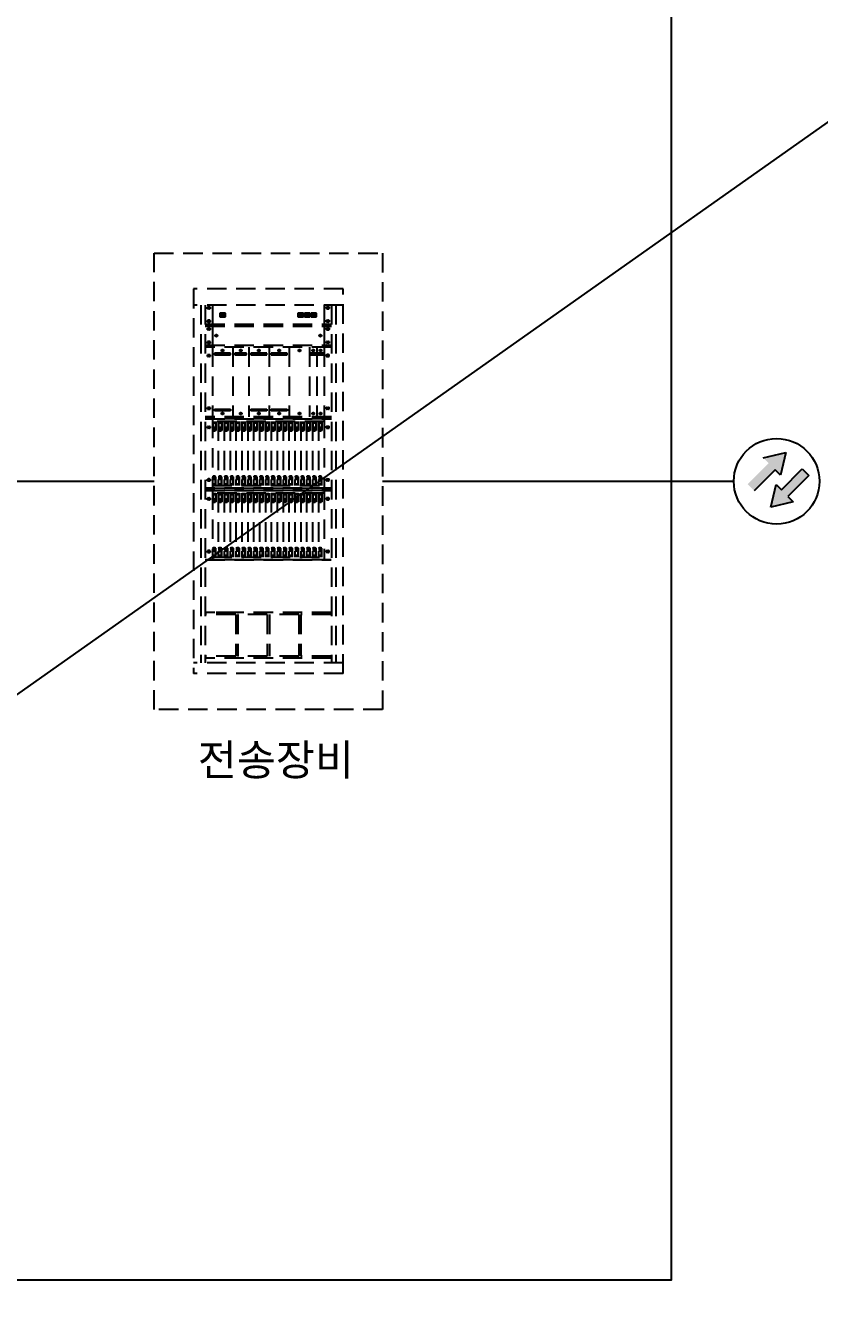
# Model space of a CAD drawing. Header units: millimetres. Extents: x 4 to 3929, y -454 to 587.
# Drawn here: x 333.7 to 435.8, y 205.8 to 370.3 of the extents above; entities that cross this region are included whole.
import ezdxf

# ---------------------------------------------------------------- set-up
doc = ezdxf.new("R2010")
doc.units = ezdxf.units.MM
doc.header["$LTSCALE"] = 10
doc.linetypes.add('HIDDEN', pattern=[0.375, 0.25, -0.125])
for name, color, linetype in [('TI-RAIL-GUID', 3, 'Continuous'), ('TN-CABL', 2, 'Continuous'), ('TT-LIN1', 6, 'Continuous'), ('TT-SYMB', 4, 'Continuous'), ('TT-TEXT', 3, 'Continuous')]:
    doc.layers.add(name, color=color, linetype=linetype)
doc.styles.get("Standard").update_dxf_attribs({"font": 'GulimChe.ttf'})

msp = doc.modelspace()

# ---------------------------------------------------------------- hatches: boundary and pattern name
at = {"layer": 'TN-CABL'}
h = msp.add_hatch(color=256, dxfattribs=at)
h.paths.add_polyline_path([(430.86, 310.63), (430.18, 311.31), (429.49, 308.4), (432.39, 309.09), (431.71, 309.77), (434.4, 312.46), (433.55, 313.31)])
h.paths.add_polyline_path([(431.43, 315.42), (428.53, 314.73), (429.21, 314.05), (426.52, 311.36), (427.37, 310.51), (430.06, 313.2), (430.74, 312.52)])

# ---------------------------------------------------------------- linework, layer by layer
at = {"layer": 'TI-RAIL-GUID'}
for points in [[(4.38, 52.5), (761.28, 587.1)], [(283.63, 311.72), (350.2, 311.72)], [(379.58, 311.72), (424.74, 311.72)]]:
    msp.add_lwpolyline(points, dxfattribs=at)
at = {"layer": 'TN-CABL'}
for p, q in [((428.53, 314.73), (431.43, 315.42)), ((431.43, 315.42), (430.74, 312.52)), ((430.06, 313.2), (427.37, 310.51)), ((430.74, 312.52), (430.06, 313.2)), ((430.86, 310.63), (433.55, 313.31)), ((433.55, 313.31), (434.4, 312.46)), ((429.49, 308.4), (430.18, 311.31)), ((430.18, 311.31), (430.86, 310.63)), ((434.4, 312.46), (431.71, 309.77)), ((431.71, 309.77), (432.39, 309.09)), ((432.39, 309.09), (429.49, 308.4))]:
    msp.add_line(p, q, dxfattribs=at)
msp.add_circle((430.25, 311.72), 5.51, dxfattribs=at)
at = {"layer": 'TT-LIN1'}
msp.add_lwpolyline([(216.35, 209.03), (416.74, 209.03), (416.74, 515.04), (216.35, 515.04)], close=True, dxfattribs=at)
at = {"layer": 'TT-SYMB', "linetype": 'HIDDEN'}
for p, q in [((355.27, 336.46), (355.27, 286.99)), ((355.27, 336.46), (355.27, 286.99)), ((374.51, 336.46), (355.27, 336.46)), ((374.51, 286.99), (374.51, 336.46)), ((374.51, 286.99), (374.51, 336.46)), ((374.51, 334.39), (355.27, 334.39)), ((356.23, 334.39), (356.23, 288.36)), ((356.23, 334.39), (356.23, 288.36)), ((356.78, 334.39), (356.78, 288.36)), ((356.78, 334.39), (356.78, 288.36)), ((356.95, 334.04), (357.53, 334.04)), ((357.24, 334.21), (357.24, 333.86)), ((357.7, 334.39), (357.7, 331.95)), ((372.08, 334.39), (372.08, 331.95)), ((372.83, 334.04), (372.25, 334.04)), ((372.54, 334.21), (372.54, 333.86)), ((373, 334.39), (373, 288.36)), ((373, 334.39), (373, 288.36)), ((373.55, 334.39), (373.55, 288.36)), ((373.55, 334.39), (373.55, 288.36)), ((356.95, 332.31), (357.53, 332.31)), ((357.24, 332.49), (357.24, 332.13)), ((372.83, 332.31), (372.25, 332.31)), ((372.54, 332.49), (372.54, 332.13)), ((356.78, 331.95), (373, 331.95)), ((356.78, 331.68), (373, 331.68)), ((356.95, 331.32), (357.53, 331.32)), ((357.24, 331.5), (357.24, 331.14)), ((357.7, 331.68), (357.7, 329.23)), ((372.08, 331.68), (372.08, 329.23)), ((372.83, 331.32), (372.25, 331.32)), ((372.54, 331.5), (372.54, 331.14)), ((356.78, 329.23), (373, 329.23)), ((356.95, 329.59), (357.53, 329.59)), ((357.24, 329.77), (357.24, 329.41)), ((358.28, 330.37), (358.12, 330.54)), ((371.66, 330.37), (371.49, 330.54)), ((372.83, 329.59), (372.25, 329.59)), ((372.54, 329.77), (372.54, 329.41)), ((373, 328.96), (356.78, 328.96)), ((373, 328.96), (356.78, 328.96)), ((373, 328.96), (356.78, 328.96)), ((356.95, 327.89), (357.53, 327.89)), ((357.24, 328.07), (357.24, 327.71)), ((357.7, 328.96), (357.7, 320.03)), ((359.08, 328.47), (358.92, 328.63)), ((360.31, 328.96), (360.31, 320.03)), ((361.42, 328.47), (361.26, 328.63)), ((362.37, 328.96), (362.37, 320.03)), ((363.76, 328.47), (363.59, 328.63)), ((364.98, 328.96), (364.98, 320.03)), ((366.37, 328.47), (366.2, 328.63)), ((367.59, 328.96), (367.59, 320.03)), ((368.98, 328.47), (368.81, 328.63)), ((370.2, 328.96), (370.2, 320.03)), ((370.75, 328.47), (370.59, 328.63)), ((371.14, 328.96), (371.14, 320.03)), ((371.69, 328.47), (371.53, 328.63)), ((372.08, 328.96), (372.08, 320.03)), ((372.82, 327.89), (372.25, 327.89)), ((372.54, 328.07), (372.54, 327.71)), ((356.95, 321.11), (357.53, 321.11)), ((357.24, 320.93), (357.24, 321.29)), ((372.82, 321.11), (372.25, 321.11)), ((372.54, 320.93), (372.54, 321.29)), ((373, 320.03), (356.78, 320.03)), ((356.78, 319.75), (373, 319.75)), ((373, 319.75), (356.78, 319.75)), ((357.7, 319.75), (357.7, 310.82)), ((372.08, 319.41), (357.7, 319.41)), ((358.15, 319.3), (357.7, 319.3)), ((357.74, 319.2), (357.74, 318.64)), ((358.11, 319.2), (357.74, 319.2)), ((358.11, 319.2), (358.11, 318.64)), ((358.15, 319.41), (358.15, 318.27)), ((358.45, 319.41), (358.45, 311.17)), ((358.91, 319.3), (358.45, 319.3)), ((358.5, 319.2), (358.5, 318.64)), ((358.87, 319.2), (358.5, 319.2)), ((358.87, 319.2), (358.87, 318.64)), ((358.91, 319.41), (358.91, 318.27)), ((359.08, 320.36), (358.92, 320.52)), ((359.21, 319.41), (359.21, 311.17)), ((359.67, 319.3), (359.21, 319.3)), ((359.26, 319.2), (359.26, 318.64)), ((359.62, 319.2), (359.26, 319.2)), ((359.62, 319.2), (359.62, 318.64)), ((359.67, 319.41), (359.67, 318.27)), ((359.97, 319.41), (359.97, 311.17)), ((360.43, 319.3), (359.97, 319.3)), ((360.01, 319.2), (360.01, 318.64)), ((360.38, 319.2), (360.01, 319.2)), ((360.38, 319.2), (360.38, 318.64)), ((360.43, 319.41), (360.43, 318.27)), ((360.72, 319.41), (360.72, 311.17)), ((361.18, 319.3), (360.72, 319.3)), ((360.77, 319.2), (360.77, 318.64)), ((361.14, 319.2), (360.77, 319.2)), ((361.14, 319.2), (361.14, 318.64)), ((361.18, 319.41), (361.18, 318.27)), ((361.42, 320.36), (361.26, 320.52)), ((361.48, 319.41), (361.48, 311.17)), ((361.94, 319.3), (361.48, 319.3)), ((361.53, 319.2), (361.53, 318.64)), ((361.89, 319.2), (361.53, 319.2)), ((361.89, 319.2), (361.89, 318.64)), ((361.94, 319.41), (361.94, 318.27)), ((362.24, 319.41), (362.24, 311.17)), ((362.7, 319.3), (362.24, 319.3)), ((362.28, 319.2), (362.28, 318.64)), ((362.65, 319.2), (362.28, 319.2)), ((362.65, 319.2), (362.65, 318.64)), ((362.7, 319.41), (362.7, 318.27)), ((363, 319.41), (363, 311.17)), ((363.45, 319.3), (363, 319.3)), ((363.04, 319.2), (363.04, 318.64)), ((363.41, 319.2), (363.04, 319.2)), ((363.41, 319.2), (363.41, 318.64)), ((363.45, 319.41), (363.45, 318.27)), ((363.76, 320.36), (363.59, 320.52)), ((363.75, 319.41), (363.75, 311.17)), ((364.21, 319.3), (363.75, 319.3)), ((363.8, 319.2), (363.8, 318.64)), ((364.16, 319.2), (363.8, 319.2)), ((364.16, 319.2), (364.16, 318.64)), ((364.21, 319.41), (364.21, 318.27)), ((364.51, 319.41), (364.51, 311.17)), ((364.97, 319.3), (364.51, 319.3)), ((364.56, 319.2), (364.56, 318.64)), ((364.92, 319.2), (364.56, 319.2)), ((364.92, 319.2), (364.92, 318.64)), ((364.97, 319.41), (364.97, 318.27)), ((365.27, 319.41), (365.27, 311.17)), ((365.72, 319.3), (365.27, 319.3)), ((365.31, 319.2), (365.31, 318.64)), ((365.68, 319.2), (365.31, 319.2)), ((365.68, 319.2), (365.68, 318.64)), ((365.72, 319.41), (365.72, 318.27)), ((366.02, 319.41), (366.02, 311.17)), ((366.48, 319.3), (366.02, 319.3)), ((366.07, 319.2), (366.07, 318.64)), ((366.44, 319.2), (366.07, 319.2)), ((366.37, 320.36), (366.2, 320.52)), ((366.44, 319.2), (366.44, 318.64)), ((366.48, 319.41), (366.48, 318.27)), ((366.78, 319.41), (366.78, 311.17)), ((367.24, 319.3), (366.78, 319.3)), ((367.19, 319.2), (366.83, 319.2)), ((366.83, 319.2), (366.83, 318.64)), ((367.19, 319.2), (367.19, 318.64)), ((367.24, 319.41), (367.24, 318.27)), ((367.54, 319.41), (367.54, 311.17)), ((368, 319.3), (367.54, 319.3)), ((367.58, 319.2), (367.58, 318.64)), ((367.95, 319.2), (367.58, 319.2)), ((367.95, 319.2), (367.95, 318.64)), ((368, 319.41), (368, 318.27)), ((368.29, 319.41), (368.29, 311.17)), ((368.75, 319.3), (368.29, 319.3)), ((368.34, 319.2), (368.34, 318.64)), ((368.71, 319.2), (368.34, 319.2)), ((368.71, 319.2), (368.71, 318.64)), ((368.75, 319.41), (368.75, 318.27)), ((368.98, 320.36), (368.81, 320.52)), ((369.05, 319.41), (369.05, 311.17)), ((369.51, 319.3), (369.05, 319.3)), ((369.1, 319.2), (369.1, 318.64)), ((369.46, 319.2), (369.1, 319.2)), ((369.46, 319.2), (369.46, 318.64)), ((369.51, 319.41), (369.51, 318.27)), ((369.81, 319.41), (369.81, 311.17)), ((370.27, 319.3), (369.81, 319.3)), ((369.85, 319.2), (369.85, 318.64)), ((370.22, 319.2), (369.85, 319.2)), ((370.22, 319.2), (370.22, 318.64)), ((370.27, 319.41), (370.27, 318.27)), ((370.57, 319.41), (370.57, 311.17)), ((371.02, 319.3), (370.57, 319.3)), ((370.75, 320.36), (370.59, 320.52)), ((370.61, 319.2), (370.61, 318.64)), ((370.98, 319.2), (370.61, 319.2)), ((370.98, 319.2), (370.98, 318.64)), ((371.02, 319.41), (371.02, 318.27)), ((371.32, 319.41), (371.32, 311.17)), ((371.78, 319.3), (371.32, 319.3)), ((371.37, 319.2), (371.37, 318.64)), ((371.73, 319.2), (371.37, 319.2)), ((371.69, 320.36), (371.53, 320.52)), ((371.73, 319.2), (371.73, 318.64)), ((371.78, 319.41), (371.78, 318.27)), ((372.08, 319.75), (372.08, 310.82)), ((356.95, 318.67), (357.53, 318.67)), ((357.24, 318.85), (357.24, 318.49)), ((358.15, 318.48), (357.7, 318.48)), ((358.15, 318.37), (357.7, 318.37)), ((358.15, 318.32), (357.7, 318.32)), ((358.15, 318.27), (357.7, 318.27)), ((358.11, 318.64), (357.74, 318.64)), ((357.79, 318.27), (357.79, 318.19)), ((358.06, 318.19), (357.79, 318.19)), ((358.06, 318.27), (358.06, 318.19)), ((358.91, 318.48), (358.45, 318.48)), ((358.91, 318.37), (358.45, 318.37)), ((358.91, 318.32), (358.45, 318.32)), ((358.91, 318.27), (358.45, 318.27)), ((358.87, 318.64), (358.5, 318.64)), ((358.55, 318.27), (358.55, 318.19)), ((358.82, 318.19), (358.55, 318.19)), ((358.82, 318.27), (358.82, 318.19)), ((359.67, 318.48), (359.21, 318.48)), ((359.67, 318.37), (359.21, 318.37)), ((359.67, 318.32), (359.21, 318.32)), ((359.67, 318.27), (359.21, 318.27)), ((359.62, 318.64), (359.26, 318.64)), ((359.3, 318.27), (359.3, 318.19)), ((359.58, 318.19), (359.3, 318.19)), ((359.58, 318.27), (359.58, 318.19)), ((360.43, 318.48), (359.97, 318.48)), ((360.43, 318.37), (359.97, 318.37)), ((360.43, 318.32), (359.97, 318.32)), ((360.43, 318.27), (359.97, 318.27)), ((360.38, 318.64), (360.01, 318.64)), ((360.06, 318.27), (360.06, 318.19)), ((360.33, 318.19), (360.06, 318.19)), ((360.33, 318.27), (360.33, 318.19)), ((361.18, 318.48), (360.72, 318.48)), ((361.18, 318.37), (360.72, 318.37)), ((361.18, 318.32), (360.72, 318.32)), ((361.18, 318.27), (360.72, 318.27)), ((361.14, 318.64), (360.77, 318.64)), ((360.82, 318.27), (360.82, 318.19)), ((361.09, 318.19), (360.82, 318.19)), ((361.09, 318.27), (361.09, 318.19)), ((361.94, 318.48), (361.48, 318.48)), ((361.94, 318.37), (361.48, 318.37)), ((361.94, 318.32), (361.48, 318.32)), ((361.94, 318.27), (361.48, 318.27)), ((361.89, 318.64), (361.53, 318.64)), ((361.57, 318.27), (361.57, 318.19)), ((361.85, 318.19), (361.57, 318.19)), ((361.85, 318.27), (361.85, 318.19)), ((362.7, 318.48), (362.24, 318.48)), ((362.7, 318.37), (362.24, 318.37)), ((362.7, 318.32), (362.24, 318.32)), ((362.7, 318.27), (362.24, 318.27)), ((362.65, 318.64), (362.28, 318.64)), ((362.33, 318.27), (362.33, 318.19)), ((362.6, 318.19), (362.33, 318.19)), ((362.6, 318.27), (362.6, 318.19)), ((363.45, 318.48), (363, 318.48)), ((363.45, 318.37), (363, 318.37)), ((363.45, 318.32), (363, 318.32)), ((363.45, 318.27), (363, 318.27)), ((363.41, 318.64), (363.04, 318.64)), ((363.09, 318.27), (363.09, 318.19)), ((363.36, 318.19), (363.09, 318.19)), ((363.36, 318.27), (363.36, 318.19)), ((364.21, 318.48), (363.75, 318.48)), ((364.21, 318.37), (363.75, 318.37)), ((364.21, 318.32), (363.75, 318.32)), ((364.21, 318.27), (363.75, 318.27)), ((364.16, 318.64), (363.8, 318.64)), ((363.84, 318.27), (363.84, 318.19)), ((364.12, 318.19), (363.84, 318.19)), ((364.12, 318.27), (364.12, 318.19)), ((364.97, 318.48), (364.51, 318.48)), ((364.97, 318.37), (364.51, 318.37)), ((364.97, 318.32), (364.51, 318.32)), ((364.97, 318.27), (364.51, 318.27)), ((364.92, 318.64), (364.56, 318.64)), ((364.6, 318.27), (364.6, 318.19)), ((364.88, 318.19), (364.6, 318.19)), ((364.88, 318.27), (364.88, 318.19)), ((365.72, 318.48), (365.27, 318.48)), ((365.72, 318.37), (365.27, 318.37)), ((365.72, 318.32), (365.27, 318.32)), ((365.72, 318.27), (365.27, 318.27)), ((365.68, 318.64), (365.31, 318.64)), ((365.36, 318.27), (365.36, 318.19)), ((365.63, 318.19), (365.36, 318.19)), ((365.63, 318.27), (365.63, 318.19)), ((366.48, 318.48), (366.02, 318.48)), ((366.48, 318.37), (366.02, 318.37)), ((366.48, 318.32), (366.02, 318.32)), ((366.48, 318.27), (366.02, 318.27)), ((366.44, 318.64), (366.07, 318.64)), ((366.12, 318.27), (366.12, 318.19)), ((366.39, 318.19), (366.12, 318.19)), ((366.39, 318.27), (366.39, 318.19)), ((367.24, 318.48), (366.78, 318.48)), ((367.24, 318.37), (366.78, 318.37)), ((367.24, 318.32), (366.78, 318.32)), ((367.24, 318.27), (366.78, 318.27)), ((367.19, 318.64), (366.83, 318.64)), ((366.87, 318.27), (366.87, 318.19)), ((367.15, 318.19), (366.87, 318.19)), ((367.15, 318.27), (367.15, 318.19)), ((368, 318.48), (367.54, 318.48)), ((368, 318.37), (367.54, 318.37)), ((368, 318.32), (367.54, 318.32)), ((368, 318.27), (367.54, 318.27)), ((367.95, 318.64), (367.58, 318.64)), ((367.63, 318.27), (367.63, 318.19)), ((367.9, 318.19), (367.63, 318.19)), ((367.9, 318.27), (367.9, 318.19)), ((368.75, 318.48), (368.29, 318.48)), ((368.75, 318.37), (368.29, 318.37)), ((368.75, 318.32), (368.29, 318.32)), ((368.75, 318.27), (368.29, 318.27)), ((368.71, 318.64), (368.34, 318.64)), ((368.39, 318.27), (368.39, 318.19)), ((368.66, 318.19), (368.39, 318.19)), ((368.66, 318.27), (368.66, 318.19)), ((369.51, 318.48), (369.05, 318.48)), ((369.51, 318.37), (369.05, 318.37)), ((369.51, 318.32), (369.05, 318.32)), ((369.51, 318.27), (369.05, 318.27)), ((369.46, 318.64), (369.1, 318.64)), ((369.14, 318.27), (369.14, 318.19)), ((369.42, 318.19), (369.14, 318.19)), ((369.42, 318.27), (369.42, 318.19)), ((370.27, 318.48), (369.81, 318.48)), ((370.27, 318.37), (369.81, 318.37)), ((370.27, 318.32), (369.81, 318.32)), ((370.27, 318.27), (369.81, 318.27)), ((370.22, 318.64), (369.85, 318.64)), ((369.9, 318.27), (369.9, 318.19)), ((370.17, 318.19), (369.9, 318.19)), ((370.17, 318.27), (370.17, 318.19)), ((371.02, 318.48), (370.57, 318.48)), ((371.02, 318.37), (370.57, 318.37)), ((371.02, 318.32), (370.57, 318.32)), ((371.02, 318.27), (370.57, 318.27)), ((370.98, 318.64), (370.61, 318.64)), ((370.66, 318.27), (370.66, 318.19)), ((370.93, 318.19), (370.66, 318.19)), ((370.93, 318.27), (370.93, 318.19)), ((371.78, 318.48), (371.32, 318.48)), ((371.78, 318.37), (371.32, 318.37)), ((371.78, 318.32), (371.32, 318.32)), ((371.78, 318.27), (371.32, 318.27)), ((371.73, 318.64), (371.37, 318.64)), ((371.41, 318.27), (371.41, 318.19)), ((371.69, 318.19), (371.41, 318.19)), ((371.69, 318.27), (371.69, 318.19)), ((372.82, 318.67), (372.25, 318.67)), ((372.54, 318.85), (372.54, 318.49)), ((356.95, 311.9), (357.53, 311.9)), ((357.24, 311.72), (357.24, 312.08)), ((358.15, 312.31), (357.7, 312.31)), ((358.15, 312.25), (357.7, 312.25)), ((358.15, 312.2), (357.7, 312.2)), ((358.15, 312.1), (357.7, 312.1)), ((358.15, 311.27), (357.7, 311.27)), ((357.7, 311.17), (372.08, 311.17)), ((357.74, 311.37), (357.74, 311.94)), ((358.11, 311.94), (357.74, 311.94)), ((358.11, 311.37), (357.74, 311.37)), ((358.06, 312.38), (357.79, 312.38)), ((357.79, 312.31), (357.79, 312.38)), ((358.06, 312.31), (358.06, 312.38)), ((358.11, 311.37), (358.11, 311.94)), ((358.15, 311.17), (358.15, 312.31)), ((358.91, 312.31), (358.45, 312.31)), ((358.91, 312.25), (358.45, 312.25)), ((358.91, 312.2), (358.45, 312.2)), ((358.91, 312.1), (358.45, 312.1)), ((358.91, 311.27), (358.45, 311.27)), ((358.5, 311.37), (358.5, 311.94)), ((358.87, 311.94), (358.5, 311.94)), ((358.87, 311.37), (358.5, 311.37)), ((358.82, 312.38), (358.55, 312.38)), ((358.55, 312.31), (358.55, 312.38)), ((358.82, 312.31), (358.82, 312.38)), ((358.87, 311.37), (358.87, 311.94)), ((358.91, 311.17), (358.91, 312.31)), ((359.67, 312.31), (359.21, 312.31)), ((359.67, 312.25), (359.21, 312.25)), ((359.67, 312.2), (359.21, 312.2)), ((359.67, 312.1), (359.21, 312.1)), ((359.67, 311.27), (359.21, 311.27)), ((359.26, 311.37), (359.26, 311.94)), ((359.62, 311.94), (359.26, 311.94)), ((359.62, 311.37), (359.26, 311.37)), ((359.58, 312.38), (359.3, 312.38)), ((359.3, 312.31), (359.3, 312.38)), ((359.58, 312.31), (359.58, 312.38)), ((359.62, 311.37), (359.62, 311.94)), ((359.67, 311.17), (359.67, 312.31)), ((360.43, 312.31), (359.97, 312.31)), ((360.43, 312.25), (359.97, 312.25)), ((360.43, 312.2), (359.97, 312.2)), ((360.43, 312.1), (359.97, 312.1)), ((360.43, 311.27), (359.97, 311.27)), ((360.01, 311.37), (360.01, 311.94)), ((360.38, 311.94), (360.01, 311.94)), ((360.38, 311.37), (360.01, 311.37)), ((360.33, 312.38), (360.06, 312.38)), ((360.06, 312.31), (360.06, 312.38)), ((360.33, 312.31), (360.33, 312.38)), ((360.38, 311.37), (360.38, 311.94)), ((360.43, 311.17), (360.43, 312.31)), ((361.18, 312.31), (360.72, 312.31)), ((361.18, 312.25), (360.72, 312.25)), ((361.18, 312.2), (360.72, 312.2)), ((361.18, 312.1), (360.72, 312.1)), ((361.18, 311.27), (360.72, 311.27)), ((360.77, 311.37), (360.77, 311.94)), ((361.14, 311.94), (360.77, 311.94)), ((361.14, 311.37), (360.77, 311.37)), ((361.09, 312.38), (360.82, 312.38)), ((360.82, 312.31), (360.82, 312.38)), ((361.09, 312.31), (361.09, 312.38)), ((361.14, 311.37), (361.14, 311.94)), ((361.18, 311.17), (361.18, 312.31)), ((361.94, 312.31), (361.48, 312.31)), ((361.94, 312.25), (361.48, 312.25)), ((361.94, 312.2), (361.48, 312.2)), ((361.94, 312.1), (361.48, 312.1)), ((361.94, 311.27), (361.48, 311.27)), ((361.53, 311.37), (361.53, 311.94)), ((361.89, 311.94), (361.53, 311.94)), ((361.89, 311.37), (361.53, 311.37)), ((361.85, 312.38), (361.57, 312.38)), ((361.57, 312.31), (361.57, 312.38)), ((361.85, 312.31), (361.85, 312.38)), ((361.89, 311.37), (361.89, 311.94)), ((361.94, 311.17), (361.94, 312.31)), ((362.7, 312.31), (362.24, 312.31)), ((362.7, 312.25), (362.24, 312.25)), ((362.7, 312.2), (362.24, 312.2)), ((362.7, 312.1), (362.24, 312.1)), ((362.7, 311.27), (362.24, 311.27)), ((362.28, 311.37), (362.28, 311.94)), ((362.65, 311.94), (362.28, 311.94)), ((362.65, 311.37), (362.28, 311.37)), ((362.6, 312.38), (362.33, 312.38)), ((362.33, 312.31), (362.33, 312.38)), ((362.6, 312.31), (362.6, 312.38)), ((362.65, 311.37), (362.65, 311.94)), ((362.7, 311.17), (362.7, 312.31)), ((363.45, 312.31), (363, 312.31)), ((363.45, 312.25), (363, 312.25)), ((363.45, 312.2), (363, 312.2)), ((363.45, 312.1), (363, 312.1)), ((363.45, 311.27), (363, 311.27)), ((363.04, 311.37), (363.04, 311.94)), ((363.41, 311.94), (363.04, 311.94)), ((363.41, 311.37), (363.04, 311.37)), ((363.36, 312.38), (363.09, 312.38)), ((363.09, 312.31), (363.09, 312.38)), ((363.36, 312.31), (363.36, 312.38)), ((363.41, 311.37), (363.41, 311.94)), ((363.45, 311.17), (363.45, 312.31)), ((364.21, 312.31), (363.75, 312.31)), ((364.21, 312.25), (363.75, 312.25)), ((364.21, 312.2), (363.75, 312.2)), ((364.21, 312.1), (363.75, 312.1)), ((364.21, 311.27), (363.75, 311.27)), ((363.8, 311.37), (363.8, 311.94)), ((364.16, 311.94), (363.8, 311.94)), ((364.16, 311.37), (363.8, 311.37)), ((364.12, 312.38), (363.84, 312.38)), ((363.84, 312.31), (363.84, 312.38)), ((364.12, 312.31), (364.12, 312.38)), ((364.16, 311.37), (364.16, 311.94)), ((364.21, 311.17), (364.21, 312.31)), ((364.97, 312.31), (364.51, 312.31)), ((364.97, 312.25), (364.51, 312.25)), ((364.97, 312.2), (364.51, 312.2)), ((364.97, 312.1), (364.51, 312.1)), ((364.97, 311.27), (364.51, 311.27)), ((364.56, 311.37), (364.56, 311.94)), ((364.92, 311.94), (364.56, 311.94)), ((364.92, 311.37), (364.56, 311.37)), ((364.88, 312.38), (364.6, 312.38)), ((364.6, 312.31), (364.6, 312.38)), ((364.88, 312.31), (364.88, 312.38)), ((364.92, 311.37), (364.92, 311.94)), ((364.97, 311.17), (364.97, 312.31)), ((365.72, 312.31), (365.27, 312.31)), ((365.72, 312.25), (365.27, 312.25)), ((365.72, 312.2), (365.27, 312.2)), ((365.72, 312.1), (365.27, 312.1)), ((365.72, 311.27), (365.27, 311.27)), ((365.31, 311.37), (365.31, 311.94)), ((365.68, 311.94), (365.31, 311.94)), ((365.68, 311.37), (365.31, 311.37)), ((365.63, 312.38), (365.36, 312.38)), ((365.36, 312.31), (365.36, 312.38)), ((365.63, 312.31), (365.63, 312.38)), ((365.68, 311.37), (365.68, 311.94)), ((365.72, 311.17), (365.72, 312.31)), ((366.48, 312.31), (366.02, 312.31)), ((366.48, 312.25), (366.02, 312.25)), ((366.48, 312.2), (366.02, 312.2)), ((366.48, 312.1), (366.02, 312.1)), ((366.48, 311.27), (366.02, 311.27)), ((366.07, 311.37), (366.07, 311.94)), ((366.44, 311.94), (366.07, 311.94)), ((366.44, 311.37), (366.07, 311.37)), ((366.39, 312.38), (366.12, 312.38)), ((366.12, 312.31), (366.12, 312.38)), ((366.39, 312.31), (366.39, 312.38)), ((366.44, 311.37), (366.44, 311.94)), ((366.48, 311.17), (366.48, 312.31)), ((367.24, 312.31), (366.78, 312.31)), ((367.24, 312.25), (366.78, 312.25)), ((367.24, 312.2), (366.78, 312.2)), ((367.24, 312.1), (366.78, 312.1)), ((367.24, 311.27), (366.78, 311.27)), ((367.19, 311.94), (366.83, 311.94)), ((366.83, 311.37), (366.83, 311.94)), ((367.19, 311.37), (366.83, 311.37)), ((367.15, 312.38), (366.87, 312.38)), ((366.87, 312.31), (366.87, 312.38)), ((367.15, 312.31), (367.15, 312.38)), ((367.19, 311.37), (367.19, 311.94)), ((367.24, 311.17), (367.24, 312.31)), ((368, 312.31), (367.54, 312.31)), ((368, 312.25), (367.54, 312.25)), ((368, 312.2), (367.54, 312.2)), ((368, 312.1), (367.54, 312.1)), ((368, 311.27), (367.54, 311.27)), ((367.58, 311.37), (367.58, 311.94)), ((367.95, 311.94), (367.58, 311.94)), ((367.95, 311.37), (367.58, 311.37)), ((367.9, 312.38), (367.63, 312.38)), ((367.63, 312.31), (367.63, 312.38)), ((367.9, 312.31), (367.9, 312.38)), ((367.95, 311.37), (367.95, 311.94)), ((368, 311.17), (368, 312.31)), ((368.75, 312.31), (368.29, 312.31)), ((368.75, 312.25), (368.29, 312.25)), ((368.75, 312.2), (368.29, 312.2)), ((368.75, 312.1), (368.29, 312.1)), ((368.75, 311.27), (368.29, 311.27)), ((368.34, 311.37), (368.34, 311.94)), ((368.71, 311.94), (368.34, 311.94)), ((368.71, 311.37), (368.34, 311.37)), ((368.66, 312.38), (368.39, 312.38)), ((368.39, 312.31), (368.39, 312.38)), ((368.66, 312.31), (368.66, 312.38)), ((368.71, 311.37), (368.71, 311.94)), ((368.75, 311.17), (368.75, 312.31)), ((369.51, 312.31), (369.05, 312.31)), ((369.51, 312.25), (369.05, 312.25)), ((369.51, 312.2), (369.05, 312.2)), ((369.51, 312.1), (369.05, 312.1)), ((369.51, 311.27), (369.05, 311.27)), ((369.1, 311.37), (369.1, 311.94)), ((369.46, 311.94), (369.1, 311.94)), ((369.46, 311.37), (369.1, 311.37)), ((369.42, 312.38), (369.14, 312.38)), ((369.14, 312.31), (369.14, 312.38)), ((369.42, 312.31), (369.42, 312.38)), ((369.46, 311.37), (369.46, 311.94)), ((369.51, 311.17), (369.51, 312.31)), ((370.27, 312.31), (369.81, 312.31)), ((370.27, 312.25), (369.81, 312.25)), ((370.27, 312.2), (369.81, 312.2)), ((370.27, 312.1), (369.81, 312.1)), ((370.27, 311.27), (369.81, 311.27)), ((369.85, 311.37), (369.85, 311.94)), ((370.22, 311.94), (369.85, 311.94)), ((370.22, 311.37), (369.85, 311.37)), ((370.17, 312.38), (369.9, 312.38)), ((369.9, 312.31), (369.9, 312.38)), ((370.17, 312.31), (370.17, 312.38)), ((370.22, 311.37), (370.22, 311.94)), ((370.27, 311.17), (370.27, 312.31)), ((371.02, 312.31), (370.57, 312.31)), ((371.02, 312.25), (370.57, 312.25)), ((371.02, 312.2), (370.57, 312.2)), ((371.02, 312.1), (370.57, 312.1)), ((371.02, 311.27), (370.57, 311.27)), ((370.61, 311.37), (370.61, 311.94)), ((370.98, 311.94), (370.61, 311.94)), ((370.98, 311.37), (370.61, 311.37)), ((370.93, 312.38), (370.66, 312.38)), ((370.66, 312.31), (370.66, 312.38)), ((370.93, 312.31), (370.93, 312.38)), ((370.98, 311.37), (370.98, 311.94)), ((371.02, 311.17), (371.02, 312.31)), ((371.78, 312.31), (371.32, 312.31)), ((371.78, 312.25), (371.32, 312.25)), ((371.78, 312.2), (371.32, 312.2)), ((371.78, 312.1), (371.32, 312.1)), ((371.78, 311.27), (371.32, 311.27)), ((371.37, 311.37), (371.37, 311.94)), ((371.73, 311.94), (371.37, 311.94)), ((371.73, 311.37), (371.37, 311.37)), ((371.69, 312.38), (371.41, 312.38)), ((371.41, 312.31), (371.41, 312.38)), ((371.69, 312.31), (371.69, 312.38)), ((371.73, 311.37), (371.73, 311.94)), ((371.78, 311.17), (371.78, 312.31)), ((372.82, 311.9), (372.25, 311.9)), ((372.54, 311.72), (372.54, 312.08)), ((373, 310.82), (356.78, 310.82)), ((356.78, 310.82), (373, 310.82)), ((356.78, 310.82), (373, 310.82)), ((373, 310.82), (356.78, 310.82)), ((356.78, 310.82), (373, 310.82)), ((373, 310.55), (356.78, 310.55)), ((356.78, 310.55), (373, 310.55)), ((356.95, 309.47), (357.53, 309.47)), ((357.24, 309.65), (357.24, 309.29)), ((357.7, 310.55), (357.7, 301.62)), ((372.08, 310.2), (357.7, 310.2)), ((358.15, 310.1), (357.7, 310.1)), ((358.15, 309.27), (357.7, 309.27)), ((358.11, 309.99), (357.74, 309.99)), ((357.74, 309.99), (357.74, 309.43)), ((358.11, 309.43), (357.74, 309.43)), ((358.11, 309.99), (358.11, 309.43)), ((358.15, 310.2), (358.15, 309.06)), ((358.45, 310.2), (358.45, 301.96)), ((358.91, 310.1), (358.45, 310.1)), ((358.91, 309.27), (358.45, 309.27)), ((358.86, 309.99), (358.5, 309.99)), ((358.5, 309.99), (358.5, 309.43)), ((358.86, 309.43), (358.5, 309.43)), ((358.86, 309.99), (358.86, 309.43)), ((358.91, 310.2), (358.91, 309.06)), ((359.21, 310.2), (359.21, 301.96)), ((359.67, 310.1), (359.21, 310.1)), ((359.67, 309.27), (359.21, 309.27)), ((359.62, 309.99), (359.26, 309.99)), ((359.26, 309.99), (359.26, 309.43)), ((359.62, 309.43), (359.26, 309.43)), ((359.62, 309.99), (359.62, 309.43)), ((359.67, 310.2), (359.67, 309.06)), ((359.97, 310.2), (359.97, 301.96)), ((360.42, 310.1), (359.97, 310.1)), ((360.42, 309.27), (359.97, 309.27)), ((360.38, 309.99), (360.01, 309.99)), ((360.01, 309.99), (360.01, 309.43)), ((360.38, 309.43), (360.01, 309.43)), ((360.38, 309.99), (360.38, 309.43)), ((360.42, 310.2), (360.42, 309.06)), ((360.72, 310.2), (360.72, 301.96)), ((361.18, 310.1), (360.72, 310.1)), ((361.18, 309.27), (360.72, 309.27)), ((361.14, 309.99), (360.77, 309.99)), ((360.77, 309.99), (360.77, 309.43)), ((361.14, 309.43), (360.77, 309.43)), ((361.14, 309.99), (361.14, 309.43)), ((361.18, 310.2), (361.18, 309.06)), ((361.48, 310.2), (361.48, 301.96)), ((361.94, 310.1), (361.48, 310.1)), ((361.94, 309.27), (361.48, 309.27)), ((361.89, 309.99), (361.53, 309.99)), ((361.53, 309.99), (361.53, 309.43)), ((361.89, 309.43), (361.53, 309.43)), ((361.89, 309.99), (361.89, 309.43)), ((361.94, 310.2), (361.94, 309.06)), ((362.24, 310.2), (362.24, 301.96)), ((362.7, 310.1), (362.24, 310.1)), ((362.7, 309.27), (362.24, 309.27)), ((362.65, 309.99), (362.28, 309.99)), ((362.28, 309.99), (362.28, 309.43)), ((362.65, 309.43), (362.28, 309.43)), ((362.65, 309.99), (362.65, 309.43)), ((362.7, 310.2), (362.7, 309.06)), ((362.99, 310.2), (362.99, 301.96)), ((363.45, 310.1), (362.99, 310.1)), ((363.45, 309.27), (362.99, 309.27)), ((363.41, 309.99), (363.04, 309.99)), ((363.04, 309.99), (363.04, 309.43)), ((363.41, 309.43), (363.04, 309.43)), ((363.41, 309.99), (363.41, 309.43)), ((363.45, 310.2), (363.45, 309.06)), ((363.75, 310.2), (363.75, 301.96)), ((364.21, 310.1), (363.75, 310.1)), ((364.21, 309.27), (363.75, 309.27)), ((364.16, 309.99), (363.8, 309.99)), ((363.8, 309.99), (363.8, 309.43)), ((364.16, 309.43), (363.8, 309.43)), ((364.16, 309.99), (364.16, 309.43)), ((364.21, 310.2), (364.21, 309.06)), ((364.51, 310.2), (364.51, 301.96)), ((364.97, 310.1), (364.51, 310.1)), ((364.97, 309.27), (364.51, 309.27)), ((364.92, 309.99), (364.55, 309.99)), ((364.55, 309.99), (364.55, 309.43)), ((364.92, 309.43), (364.55, 309.43)), ((364.92, 309.99), (364.92, 309.43)), ((364.97, 310.2), (364.97, 309.06)), ((365.27, 310.2), (365.27, 301.96)), ((365.72, 310.1), (365.27, 310.1)), ((365.72, 309.27), (365.27, 309.27)), ((365.68, 309.99), (365.31, 309.99)), ((365.31, 309.99), (365.31, 309.43)), ((365.68, 309.43), (365.31, 309.43)), ((365.68, 309.99), (365.68, 309.43)), ((365.72, 310.2), (365.72, 309.06)), ((366.02, 310.2), (366.02, 301.96)), ((366.48, 310.1), (366.02, 310.1)), ((366.48, 309.27), (366.02, 309.27)), ((366.43, 309.99), (366.07, 309.99)), ((366.07, 309.99), (366.07, 309.43)), ((366.43, 309.43), (366.07, 309.43)), ((366.43, 309.99), (366.43, 309.43)), ((366.48, 310.2), (366.48, 309.06)), ((366.78, 310.2), (366.78, 301.96)), ((367.24, 310.1), (366.78, 310.1)), ((367.24, 309.27), (366.78, 309.27)), ((367.19, 309.99), (366.83, 309.99)), ((366.83, 309.99), (366.83, 309.43)), ((367.19, 309.43), (366.83, 309.43)), ((367.19, 309.99), (367.19, 309.43)), ((367.24, 310.2), (367.24, 309.06)), ((367.54, 310.2), (367.54, 301.96)), ((367.99, 310.1), (367.54, 310.1)), ((367.99, 309.27), (367.54, 309.27)), ((367.95, 309.99), (367.58, 309.99)), ((367.58, 309.99), (367.58, 309.43)), ((367.95, 309.43), (367.58, 309.43)), ((367.95, 309.99), (367.95, 309.43)), ((367.99, 310.2), (367.99, 309.06)), ((368.29, 310.2), (368.29, 301.96)), ((368.75, 310.1), (368.29, 310.1)), ((368.75, 309.27), (368.29, 309.27)), ((368.71, 309.99), (368.34, 309.99)), ((368.34, 309.99), (368.34, 309.43)), ((368.71, 309.43), (368.34, 309.43)), ((368.71, 309.99), (368.71, 309.43)), ((368.75, 310.2), (368.75, 309.06)), ((369.05, 310.2), (369.05, 301.96)), ((369.51, 310.1), (369.05, 310.1)), ((369.51, 309.27), (369.05, 309.27)), ((369.46, 309.99), (369.1, 309.99)), ((369.1, 309.99), (369.1, 309.43)), ((369.46, 309.43), (369.1, 309.43)), ((369.46, 309.99), (369.46, 309.43)), ((369.51, 310.2), (369.51, 309.06)), ((369.81, 310.2), (369.81, 301.96)), ((370.27, 310.1), (369.81, 310.1)), ((370.27, 309.27), (369.81, 309.27)), ((370.22, 309.99), (369.85, 309.99)), ((369.85, 309.99), (369.85, 309.43)), ((370.22, 309.43), (369.85, 309.43)), ((370.22, 309.99), (370.22, 309.43)), ((370.27, 310.2), (370.27, 309.06)), ((370.56, 310.2), (370.56, 301.96)), ((371.02, 310.1), (370.56, 310.1)), ((371.02, 309.27), (370.56, 309.27)), ((370.98, 309.99), (370.61, 309.99)), ((370.61, 309.99), (370.61, 309.43)), ((370.98, 309.43), (370.61, 309.43)), ((370.98, 309.99), (370.98, 309.43)), ((371.02, 310.2), (371.02, 309.06)), ((371.32, 310.2), (371.32, 301.96)), ((371.78, 310.1), (371.32, 310.1)), ((371.78, 309.27), (371.32, 309.27)), ((371.73, 309.99), (371.37, 309.99)), ((371.37, 309.99), (371.37, 309.43)), ((371.73, 309.43), (371.37, 309.43)), ((371.73, 309.99), (371.73, 309.43)), ((371.78, 310.2), (371.78, 309.06)), ((372.08, 310.55), (372.08, 301.62)), ((372.82, 309.47), (372.25, 309.47)), ((372.54, 309.65), (372.54, 309.29)), ((358.15, 309.17), (357.7, 309.17)), ((358.15, 309.11), (357.7, 309.11)), ((358.15, 309.06), (357.7, 309.06)), ((357.79, 309.06), (357.79, 308.99)), ((358.06, 308.99), (357.79, 308.99)), ((358.06, 309.06), (358.06, 308.99)), ((358.91, 309.17), (358.45, 309.17)), ((358.91, 309.11), (358.45, 309.11)), ((358.91, 309.06), (358.45, 309.06)), ((358.54, 309.06), (358.54, 308.99)), ((358.82, 308.99), (358.54, 308.99)), ((358.82, 309.06), (358.82, 308.99)), ((359.67, 309.17), (359.21, 309.17)), ((359.67, 309.11), (359.21, 309.11)), ((359.67, 309.06), (359.21, 309.06)), ((359.3, 309.06), (359.3, 308.99)), ((359.58, 308.99), (359.3, 308.99)), ((359.58, 309.06), (359.58, 308.99)), ((360.42, 309.17), (359.97, 309.17)), ((360.42, 309.11), (359.97, 309.11)), ((360.42, 309.06), (359.97, 309.06)), ((360.06, 309.06), (360.06, 308.99)), ((360.33, 308.99), (360.06, 308.99)), ((360.33, 309.06), (360.33, 308.99)), ((361.18, 309.17), (360.72, 309.17)), ((361.18, 309.11), (360.72, 309.11)), ((361.18, 309.06), (360.72, 309.06)), ((360.82, 309.06), (360.82, 308.99)), ((361.09, 308.99), (360.82, 308.99)), ((361.09, 309.06), (361.09, 308.99)), ((361.94, 309.17), (361.48, 309.17)), ((361.94, 309.11), (361.48, 309.11)), ((361.94, 309.06), (361.48, 309.06)), ((361.57, 309.06), (361.57, 308.99)), ((361.85, 308.99), (361.57, 308.99)), ((361.85, 309.06), (361.85, 308.99)), ((362.7, 309.17), (362.24, 309.17)), ((362.7, 309.11), (362.24, 309.11)), ((362.7, 309.06), (362.24, 309.06)), ((362.33, 309.06), (362.33, 308.99)), ((362.6, 308.99), (362.33, 308.99)), ((362.6, 309.06), (362.6, 308.99)), ((363.45, 309.17), (362.99, 309.17)), ((363.45, 309.11), (362.99, 309.11)), ((363.45, 309.06), (362.99, 309.06)), ((363.09, 309.06), (363.09, 308.99)), ((363.36, 308.99), (363.09, 308.99)), ((363.36, 309.06), (363.36, 308.99)), ((364.21, 309.17), (363.75, 309.17)), ((364.21, 309.11), (363.75, 309.11)), ((364.21, 309.06), (363.75, 309.06)), ((363.84, 309.06), (363.84, 308.99)), ((364.12, 308.99), (363.84, 308.99)), ((364.12, 309.06), (364.12, 308.99)), ((364.97, 309.17), (364.51, 309.17)), ((364.97, 309.11), (364.51, 309.11)), ((364.97, 309.06), (364.51, 309.06)), ((364.6, 309.06), (364.6, 308.99)), ((364.87, 308.99), (364.6, 308.99)), ((364.87, 309.06), (364.87, 308.99)), ((365.72, 309.17), (365.27, 309.17)), ((365.72, 309.11), (365.27, 309.11)), ((365.72, 309.06), (365.27, 309.06)), ((365.36, 309.06), (365.36, 308.99)), ((365.63, 308.99), (365.36, 308.99)), ((365.63, 309.06), (365.63, 308.99)), ((366.48, 309.17), (366.02, 309.17)), ((366.48, 309.11), (366.02, 309.11)), ((366.48, 309.06), (366.02, 309.06)), ((366.11, 309.06), (366.11, 308.99)), ((366.39, 308.99), (366.11, 308.99)), ((366.39, 309.06), (366.39, 308.99)), ((367.24, 309.17), (366.78, 309.17)), ((367.24, 309.11), (366.78, 309.11)), ((367.24, 309.06), (366.78, 309.06)), ((366.87, 309.06), (366.87, 308.99)), ((367.15, 308.99), (366.87, 308.99)), ((367.15, 309.06), (367.15, 308.99)), ((367.99, 309.17), (367.54, 309.17)), ((367.99, 309.11), (367.54, 309.11)), ((367.99, 309.06), (367.54, 309.06)), ((367.63, 309.06), (367.63, 308.99)), ((367.9, 308.99), (367.63, 308.99)), ((367.9, 309.06), (367.9, 308.99)), ((368.75, 309.17), (368.29, 309.17)), ((368.75, 309.11), (368.29, 309.11)), ((368.75, 309.06), (368.29, 309.06)), ((368.39, 309.06), (368.39, 308.99)), ((368.66, 308.99), (368.39, 308.99)), ((368.66, 309.06), (368.66, 308.99)), ((369.51, 309.17), (369.05, 309.17)), ((369.51, 309.11), (369.05, 309.11)), ((369.51, 309.06), (369.05, 309.06)), ((369.14, 309.06), (369.14, 308.99)), ((369.42, 308.99), (369.14, 308.99)), ((369.42, 309.06), (369.42, 308.99)), ((370.27, 309.17), (369.81, 309.17)), ((370.27, 309.11), (369.81, 309.11)), ((370.27, 309.06), (369.81, 309.06)), ((369.9, 309.06), (369.9, 308.99)), ((370.17, 308.99), (369.9, 308.99)), ((370.17, 309.06), (370.17, 308.99)), ((371.02, 309.17), (370.56, 309.17)), ((371.02, 309.11), (370.56, 309.11)), ((371.02, 309.06), (370.56, 309.06)), ((370.66, 309.06), (370.66, 308.99)), ((370.93, 308.99), (370.66, 308.99)), ((370.93, 309.06), (370.93, 308.99)), ((371.78, 309.17), (371.32, 309.17)), ((371.78, 309.11), (371.32, 309.11)), ((371.78, 309.06), (371.32, 309.06)), ((371.41, 309.06), (371.41, 308.99)), ((371.69, 308.99), (371.41, 308.99)), ((371.69, 309.06), (371.69, 308.99)), ((356.95, 302.69), (357.53, 302.69)), ((357.24, 302.51), (357.24, 302.87)), ((358.15, 303.1), (357.7, 303.1)), ((358.15, 303.05), (357.7, 303.05)), ((358.15, 303), (357.7, 303)), ((358.15, 302.89), (357.7, 302.89)), ((357.74, 302.17), (357.74, 302.73)), ((358.11, 302.73), (357.74, 302.73)), ((357.79, 303.1), (357.79, 303.17)), ((358.06, 303.17), (357.79, 303.17)), ((358.06, 303.1), (358.06, 303.17)), ((358.11, 302.17), (358.11, 302.73)), ((358.15, 301.96), (358.15, 303.1)), ((358.91, 303.1), (358.45, 303.1)), ((358.91, 303.05), (358.45, 303.05)), ((358.91, 303), (358.45, 303)), ((358.91, 302.89), (358.45, 302.89)), ((358.5, 302.17), (358.5, 302.73)), ((358.86, 302.73), (358.5, 302.73)), ((358.54, 303.1), (358.54, 303.17)), ((358.82, 303.17), (358.54, 303.17)), ((358.82, 303.1), (358.82, 303.17)), ((358.86, 302.17), (358.86, 302.73)), ((358.91, 301.96), (358.91, 303.1)), ((359.67, 303.1), (359.21, 303.1)), ((359.67, 303.05), (359.21, 303.05)), ((359.67, 303), (359.21, 303)), ((359.67, 302.89), (359.21, 302.89)), ((359.62, 302.73), (359.26, 302.73)), ((359.26, 302.17), (359.26, 302.73)), ((359.58, 303.17), (359.3, 303.17)), ((359.3, 303.1), (359.3, 303.17)), ((359.58, 303.1), (359.58, 303.17)), ((359.62, 302.17), (359.62, 302.73)), ((359.67, 301.96), (359.67, 303.1)), ((360.42, 303.1), (359.97, 303.1)), ((360.42, 303.05), (359.97, 303.05)), ((360.42, 303), (359.97, 303)), ((360.42, 302.89), (359.97, 302.89)), ((360.01, 302.17), (360.01, 302.73)), ((360.38, 302.73), (360.01, 302.73)), ((360.06, 303.1), (360.06, 303.17)), ((360.33, 303.17), (360.06, 303.17)), ((360.33, 303.1), (360.33, 303.17)), ((360.38, 302.17), (360.38, 302.73)), ((360.42, 301.96), (360.42, 303.1)), ((361.18, 303.1), (360.72, 303.1)), ((361.18, 303.05), (360.72, 303.05)), ((361.18, 303), (360.72, 303)), ((361.18, 302.89), (360.72, 302.89)), ((360.77, 302.17), (360.77, 302.73)), ((361.14, 302.73), (360.77, 302.73)), ((360.82, 303.1), (360.82, 303.17)), ((361.09, 303.17), (360.82, 303.17)), ((361.09, 303.1), (361.09, 303.17)), ((361.14, 302.17), (361.14, 302.73)), ((361.18, 301.96), (361.18, 303.1)), ((361.94, 303.1), (361.48, 303.1)), ((361.94, 303.05), (361.48, 303.05)), ((361.94, 303), (361.48, 303)), ((361.94, 302.89), (361.48, 302.89)), ((361.89, 302.73), (361.53, 302.73)), ((361.53, 302.17), (361.53, 302.73)), ((361.85, 303.17), (361.57, 303.17)), ((361.57, 303.1), (361.57, 303.17)), ((361.85, 303.1), (361.85, 303.17)), ((361.89, 302.17), (361.89, 302.73)), ((361.94, 301.96), (361.94, 303.1)), ((362.7, 303.1), (362.24, 303.1)), ((362.7, 303.05), (362.24, 303.05)), ((362.7, 303), (362.24, 303)), ((362.7, 302.89), (362.24, 302.89)), ((362.28, 302.17), (362.28, 302.73)), ((362.65, 302.73), (362.28, 302.73)), ((362.33, 303.1), (362.33, 303.17)), ((362.6, 303.17), (362.33, 303.17)), ((362.6, 303.1), (362.6, 303.17)), ((362.65, 302.17), (362.65, 302.73)), ((362.7, 301.96), (362.7, 303.1)), ((363.45, 303.1), (362.99, 303.1)), ((363.45, 303.05), (362.99, 303.05)), ((363.45, 303), (362.99, 303)), ((363.45, 302.89), (362.99, 302.89)), ((363.04, 302.17), (363.04, 302.73)), ((363.41, 302.73), (363.04, 302.73)), ((363.09, 303.1), (363.09, 303.17)), ((363.36, 303.17), (363.09, 303.17)), ((363.36, 303.1), (363.36, 303.17)), ((363.41, 302.17), (363.41, 302.73)), ((363.45, 301.96), (363.45, 303.1)), ((364.21, 303.1), (363.75, 303.1)), ((364.21, 303.05), (363.75, 303.05)), ((364.21, 303), (363.75, 303)), ((364.21, 302.89), (363.75, 302.89)), ((364.16, 302.73), (363.8, 302.73)), ((363.8, 302.17), (363.8, 302.73)), ((364.12, 303.17), (363.84, 303.17)), ((363.84, 303.1), (363.84, 303.17)), ((364.12, 303.1), (364.12, 303.17)), ((364.16, 302.17), (364.16, 302.73)), ((364.21, 301.96), (364.21, 303.1)), ((364.97, 303.1), (364.51, 303.1)), ((364.97, 303.05), (364.51, 303.05)), ((364.97, 303), (364.51, 303)), ((364.97, 302.89), (364.51, 302.89)), ((364.55, 302.17), (364.55, 302.73)), ((364.92, 302.73), (364.55, 302.73)), ((364.6, 303.1), (364.6, 303.17)), ((364.87, 303.17), (364.6, 303.17)), ((364.87, 303.1), (364.87, 303.17)), ((364.92, 302.17), (364.92, 302.73)), ((364.97, 301.96), (364.97, 303.1)), ((365.72, 303.1), (365.27, 303.1)), ((365.72, 303.05), (365.27, 303.05)), ((365.72, 303), (365.27, 303)), ((365.72, 302.89), (365.27, 302.89)), ((365.31, 302.17), (365.31, 302.73)), ((365.68, 302.73), (365.31, 302.73)), ((365.36, 303.1), (365.36, 303.17)), ((365.63, 303.17), (365.36, 303.17)), ((365.63, 303.1), (365.63, 303.17)), ((365.68, 302.17), (365.68, 302.73)), ((365.72, 301.96), (365.72, 303.1)), ((366.48, 303.1), (366.02, 303.1)), ((366.48, 303.05), (366.02, 303.05)), ((366.48, 303), (366.02, 303)), ((366.48, 302.89), (366.02, 302.89)), ((366.43, 302.73), (366.07, 302.73)), ((366.07, 302.17), (366.07, 302.73)), ((366.39, 303.17), (366.11, 303.17)), ((366.11, 303.1), (366.11, 303.17)), ((366.39, 303.1), (366.39, 303.17)), ((366.43, 302.17), (366.43, 302.73)), ((366.48, 301.96), (366.48, 303.1)), ((367.24, 303.1), (366.78, 303.1)), ((367.24, 303.05), (366.78, 303.05)), ((367.24, 303), (366.78, 303)), ((367.24, 302.89), (366.78, 302.89)), ((367.19, 302.73), (366.83, 302.73)), ((366.83, 302.17), (366.83, 302.73)), ((367.15, 303.17), (366.87, 303.17)), ((366.87, 303.1), (366.87, 303.17)), ((367.15, 303.1), (367.15, 303.17)), ((367.19, 302.17), (367.19, 302.73)), ((367.24, 301.96), (367.24, 303.1)), ((367.99, 303.1), (367.54, 303.1)), ((367.99, 303.05), (367.54, 303.05)), ((367.99, 303), (367.54, 303)), ((367.99, 302.89), (367.54, 302.89)), ((367.58, 302.17), (367.58, 302.73)), ((367.95, 302.73), (367.58, 302.73)), ((367.63, 303.1), (367.63, 303.17)), ((367.9, 303.17), (367.63, 303.17)), ((367.9, 303.1), (367.9, 303.17)), ((367.95, 302.17), (367.95, 302.73)), ((367.99, 301.96), (367.99, 303.1)), ((368.75, 303.1), (368.29, 303.1)), ((368.75, 303.05), (368.29, 303.05)), ((368.75, 303), (368.29, 303)), ((368.75, 302.89), (368.29, 302.89)), ((368.71, 302.73), (368.34, 302.73)), ((368.34, 302.17), (368.34, 302.73)), ((368.66, 303.17), (368.39, 303.17)), ((368.39, 303.1), (368.39, 303.17)), ((368.66, 303.1), (368.66, 303.17)), ((368.71, 302.17), (368.71, 302.73)), ((368.75, 301.96), (368.75, 303.1)), ((369.51, 303.1), (369.05, 303.1)), ((369.51, 303.05), (369.05, 303.05)), ((369.51, 303), (369.05, 303)), ((369.51, 302.89), (369.05, 302.89)), ((369.1, 302.17), (369.1, 302.73)), ((369.46, 302.73), (369.1, 302.73)), ((369.14, 303.1), (369.14, 303.17)), ((369.42, 303.17), (369.14, 303.17)), ((369.42, 303.1), (369.42, 303.17)), ((369.46, 302.17), (369.46, 302.73)), ((369.51, 301.96), (369.51, 303.1)), ((370.27, 303.1), (369.81, 303.1)), ((370.27, 303.05), (369.81, 303.05)), ((370.27, 303), (369.81, 303)), ((370.27, 302.89), (369.81, 302.89)), ((369.85, 302.17), (369.85, 302.73)), ((370.22, 302.73), (369.85, 302.73)), ((369.9, 303.1), (369.9, 303.17)), ((370.17, 303.17), (369.9, 303.17)), ((370.17, 303.1), (370.17, 303.17)), ((370.22, 302.17), (370.22, 302.73)), ((370.27, 301.96), (370.27, 303.1)), ((371.02, 303.1), (370.56, 303.1)), ((371.02, 303.05), (370.56, 303.05)), ((371.02, 303), (370.56, 303)), ((371.02, 302.89), (370.56, 302.89)), ((370.98, 302.73), (370.61, 302.73)), ((370.61, 302.17), (370.61, 302.73)), ((370.66, 303.1), (370.66, 303.17)), ((370.93, 303.17), (370.66, 303.17)), ((370.93, 303.1), (370.93, 303.17)), ((370.98, 302.17), (370.98, 302.73)), ((371.02, 301.96), (371.02, 303.1)), ((371.78, 303.1), (371.32, 303.1)), ((371.78, 303.05), (371.32, 303.05)), ((371.78, 303), (371.32, 303)), ((371.78, 302.89), (371.32, 302.89)), ((371.37, 302.17), (371.37, 302.73)), ((371.73, 302.73), (371.37, 302.73)), ((371.41, 303.1), (371.41, 303.17)), ((371.69, 303.17), (371.41, 303.17)), ((371.69, 303.1), (371.69, 303.17)), ((371.73, 302.17), (371.73, 302.73)), ((371.78, 301.96), (371.78, 303.1)), ((372.82, 302.69), (372.25, 302.69)), ((372.54, 302.51), (372.54, 302.87)), ((356.78, 301.62), (372.99, 301.62)), ((372.99, 301.62), (356.78, 301.62)), ((356.78, 301.62), (372.99, 301.62)), ((356.78, 301.62), (372.99, 301.62)), ((372.99, 301.62), (356.78, 301.62)), ((358.15, 302.06), (357.7, 302.06)), ((357.7, 301.96), (372.08, 301.96)), ((358.11, 302.17), (357.74, 302.17)), ((358.91, 302.06), (358.45, 302.06)), ((358.86, 302.17), (358.5, 302.17)), ((359.67, 302.06), (359.21, 302.06)), ((359.62, 302.17), (359.26, 302.17)), ((360.42, 302.06), (359.97, 302.06)), ((360.38, 302.17), (360.01, 302.17)), ((361.18, 302.06), (360.72, 302.06)), ((361.14, 302.17), (360.77, 302.17)), ((361.94, 302.06), (361.48, 302.06)), ((361.89, 302.17), (361.53, 302.17)), ((362.7, 302.06), (362.24, 302.06)), ((362.65, 302.17), (362.28, 302.17)), ((363.45, 302.06), (362.99, 302.06)), ((363.41, 302.17), (363.04, 302.17)), ((364.21, 302.06), (363.75, 302.06)), ((364.16, 302.17), (363.8, 302.17)), ((364.97, 302.06), (364.51, 302.06)), ((364.92, 302.17), (364.55, 302.17)), ((365.72, 302.06), (365.27, 302.06)), ((365.68, 302.17), (365.31, 302.17)), ((366.48, 302.06), (366.02, 302.06)), ((366.43, 302.17), (366.07, 302.17)), ((367.24, 302.06), (366.78, 302.06)), ((367.19, 302.17), (366.83, 302.17)), ((367.99, 302.06), (367.54, 302.06)), ((367.95, 302.17), (367.58, 302.17)), ((368.75, 302.06), (368.29, 302.06)), ((368.71, 302.17), (368.34, 302.17)), ((369.51, 302.06), (369.05, 302.06)), ((369.46, 302.17), (369.1, 302.17)), ((370.27, 302.06), (369.81, 302.06)), ((370.22, 302.17), (369.85, 302.17)), ((371.02, 302.06), (370.56, 302.06)), ((370.98, 302.17), (370.61, 302.17)), ((371.78, 302.06), (371.32, 302.06)), ((371.73, 302.17), (371.37, 302.17)), ((360.7, 294.84), (356.78, 294.84)), ((373, 294.84), (356.78, 294.84)), ((360.7, 294.57), (356.78, 294.57)), ((360.7, 294.57), (360.7, 289.24)), ((364.75, 294.57), (360.97, 294.57)), ((360.97, 294.57), (360.97, 289.24)), ((364.75, 294.57), (364.75, 289.24)), ((365.03, 294.57), (365.03, 289.24)), ((368.81, 294.57), (365.03, 294.57)), ((368.81, 294.57), (368.81, 289.24)), ((373, 294.57), (369.08, 294.57)), ((369.08, 294.57), (369.08, 289.24)), ((374.51, 288.36), (355.27, 288.36)), ((360.7, 289.24), (356.78, 289.24)), ((373, 288.97), (356.78, 288.97)), ((364.75, 289.24), (360.97, 289.24)), ((368.81, 289.24), (365.03, 289.24)), ((373, 289.24), (369.08, 289.24)), ((374.51, 286.99), (355.27, 286.99))]:
    msp.add_line(p, q, dxfattribs=at)
for points in [[(350.2, 341.08), (379.58, 341.08), (379.58, 282.37), (350.2, 282.37)], [(358.65, 332.87), (359.37, 332.87), (359.37, 333.35), (358.65, 333.35)], [(368.67, 332.87), (369.4, 332.87), (369.4, 333.35), (368.67, 333.35)], [(369.52, 332.87), (370.24, 332.87), (370.24, 333.35), (369.52, 333.35)], [(370.36, 332.87), (371.08, 332.87), (371.08, 333.35), (370.36, 333.35)], [(357.97, 328.2), (357.97, 328), (360.03, 328), (360.03, 328.2)], [(360.58, 328.2), (360.58, 328), (362.09, 328), (362.09, 328.2)], [(362.64, 328.2), (362.64, 328), (364.7, 328), (364.7, 328.2)], [(365.25, 328.2), (365.25, 328), (367.32, 328), (367.32, 328.2)], [(370.34, 328.2), (370.34, 328), (371, 328), (371, 328.2)], [(371.28, 328.2), (371.28, 328), (371.94, 328), (371.94, 328.2)], [(357.97, 320.78), (357.97, 320.99), (360.03, 320.99), (360.03, 320.78)], [(362.64, 320.78), (362.64, 320.99), (364.7, 320.99), (364.7, 320.78)], [(365.25, 320.78), (365.25, 320.99), (367.32, 320.99), (367.32, 320.78)]]:
    msp.add_lwpolyline(points, close=True, dxfattribs=at)
for points in [[(357.15, 334.15), (357.33, 334.15, -0.324709), (357.42, 334.09, -0.158775), (357.42, 333.98, -0.324709), (357.33, 333.92), (357.15, 333.92, -0.324709), (357.06, 333.98, -0.158775), (357.06, 334.09, -0.324709)], [(372.63, 334.15), (372.45, 334.15, 0.324709), (372.36, 334.09, 0.158775), (372.36, 333.98, 0.324709), (372.45, 333.92), (372.63, 333.92, 0.324709), (372.72, 333.98, 0.158775), (372.72, 334.09, 0.324709)], [(357.15, 332.19), (357.33, 332.19, 0.324709), (357.42, 332.26, 0.158775), (357.42, 332.36, 0.324709), (357.33, 332.43), (357.15, 332.43, 0.324709), (357.06, 332.36, 0.158775), (357.06, 332.26, 0.324709)], [(372.63, 332.19), (372.45, 332.19, -0.324709), (372.36, 332.26, -0.158775), (372.36, 332.36, -0.324709), (372.45, 332.43), (372.63, 332.43, -0.324709), (372.72, 332.36, -0.158775), (372.72, 332.26, -0.324709)], [(357.15, 331.44), (357.33, 331.44, -0.324709), (357.42, 331.37, -0.158775), (357.42, 331.26, -0.324709), (357.33, 331.2), (357.15, 331.2, -0.324709), (357.06, 331.26, -0.158775), (357.06, 331.37, -0.324709)], [(372.63, 331.44), (372.45, 331.44, 0.324709), (372.36, 331.37, 0.158775), (372.36, 331.26, 0.324709), (372.45, 331.2), (372.63, 331.2, 0.324709), (372.72, 331.26, 0.158775), (372.72, 331.37, 0.324709)], [(357.15, 329.47), (357.33, 329.47, 0.324709), (357.42, 329.54, 0.158775), (357.42, 329.65, 0.324709), (357.33, 329.71), (357.15, 329.71, 0.324709), (357.06, 329.65, 0.158775), (357.06, 329.54, 0.324709)], [(372.63, 329.47), (372.45, 329.47, -0.324709), (372.36, 329.54, -0.158775), (372.36, 329.65, -0.324709), (372.45, 329.71), (372.63, 329.71, -0.324709), (372.72, 329.65, -0.158775), (372.72, 329.54, -0.324709)], [(357.15, 328.01), (357.33, 328.01, -0.324709), (357.42, 327.94, -0.158775), (357.42, 327.83, -0.324709), (357.33, 327.77), (357.15, 327.77, -0.324709), (357.06, 327.83, -0.158775), (357.06, 327.94, -0.324709)], [(372.63, 328.01), (372.45, 328.01, 0.324709), (372.35, 327.94, 0.158775), (372.35, 327.83, 0.324709), (372.45, 327.77), (372.63, 327.77, 0.324709), (372.72, 327.83, 0.158775), (372.72, 327.94, 0.324709)], [(357.15, 320.99), (357.33, 320.99, 0.324709), (357.42, 321.05, 0.158775), (357.42, 321.16, 0.324709), (357.33, 321.23), (357.15, 321.23, 0.324709), (357.06, 321.16, 0.158775), (357.06, 321.05, 0.324709)], [(372.63, 320.99), (372.45, 320.99, -0.324709), (372.35, 321.05, -0.158775), (372.35, 321.16, -0.324709), (372.45, 321.23), (372.63, 321.23, -0.324709), (372.72, 321.16, -0.158775), (372.72, 321.05, -0.324709)], [(357.15, 318.79), (357.33, 318.79, -0.324709), (357.42, 318.73, -0.158775), (357.42, 318.62, -0.324709), (357.33, 318.55), (357.15, 318.55, -0.324709), (357.06, 318.62, -0.158775), (357.06, 318.73, -0.324709)], [(372.63, 318.79), (372.45, 318.79, 0.324709), (372.35, 318.73, 0.158775), (372.35, 318.62, 0.324709), (372.45, 318.55), (372.63, 318.55, 0.324709), (372.72, 318.62, 0.158775), (372.72, 318.73, 0.324709)], [(357.15, 311.78), (357.33, 311.78, 0.324709), (357.42, 311.85, 0.158775), (357.42, 311.95, 0.324709), (357.33, 312.02), (357.15, 312.02, 0.324709), (357.06, 311.95, 0.158775), (357.06, 311.85, 0.324709)], [(372.63, 311.78), (372.45, 311.78, -0.324709), (372.35, 311.85, -0.158775), (372.35, 311.95, -0.324709), (372.45, 312.02), (372.63, 312.02, -0.324709), (372.72, 311.95, -0.158775), (372.72, 311.85, -0.324709)], [(357.15, 309.59), (357.33, 309.59, -0.324709), (357.42, 309.52, -0.158775), (357.42, 309.42, -0.324709), (357.33, 309.35), (357.15, 309.35, -0.324709), (357.06, 309.42, -0.158775), (357.06, 309.52, -0.324709)], [(372.63, 309.59), (372.44, 309.59, 0.324709), (372.35, 309.52, 0.158775), (372.35, 309.42, 0.324709), (372.44, 309.35), (372.63, 309.35, 0.324709), (372.72, 309.42, 0.158775), (372.72, 309.52, 0.324709)], [(357.15, 302.57), (357.33, 302.57, 0.324709), (357.42, 302.64, 0.158775), (357.42, 302.75, 0.324709), (357.33, 302.81), (357.15, 302.81, 0.324709), (357.06, 302.75, 0.158775), (357.06, 302.64, 0.324709)], [(372.63, 302.57), (372.44, 302.57, -0.324709), (372.35, 302.64, -0.158775), (372.35, 302.75, -0.324709), (372.44, 302.81), (372.63, 302.81, -0.324709), (372.72, 302.75, -0.158775), (372.72, 302.64, -0.324709)]]:
    msp.add_lwpolyline(points, format="xyb", close=True, dxfattribs=at)
for centre, radius in [((358.2, 330.46), 0.137), ((358.2, 330.46), 0.115), ((371.58, 330.46), 0.137), ((371.58, 330.46), 0.115), ((359, 328.55), 0.137), ((359, 328.55), 0.115), ((361.34, 328.55), 0.137), ((361.34, 328.55), 0.115), ((363.67, 328.55), 0.137), ((363.67, 328.55), 0.115), ((366.29, 328.55), 0.137), ((366.29, 328.55), 0.115), ((368.9, 328.55), 0.137), ((368.9, 328.55), 0.115), ((370.67, 328.55), 0.137), ((370.67, 328.55), 0.115), ((371.61, 328.55), 0.137), ((371.61, 328.55), 0.115), ((359, 320.44), 0.137), ((359, 320.44), 0.115), ((361.34, 320.44), 0.137), ((361.34, 320.44), 0.115), ((363.67, 320.44), 0.137), ((363.67, 320.44), 0.115), ((366.29, 320.44), 0.137), ((366.29, 320.44), 0.115), ((368.9, 320.44), 0.137), ((368.9, 320.44), 0.115), ((370.67, 320.44), 0.137), ((370.67, 320.44), 0.115), ((371.61, 320.44), 0.137), ((371.61, 320.44), 0.115)]:
    msp.add_circle(centre, radius, dxfattribs=at)
for points in [[(358.65, 332.87), (358.65, 333.35), (359.37, 332.87), (359.37, 333.35)], [(368.67, 332.87), (368.67, 333.35), (369.4, 332.87), (369.4, 333.35)], [(369.52, 332.87), (369.52, 333.35), (370.24, 332.87), (370.24, 333.35)], [(370.36, 332.87), (370.36, 333.35), (371.08, 332.87), (371.08, 333.35)]]:
    msp.add_solid(points, dxfattribs=at)

# ---------------------------------------------------------------- texts
at = {"layer": 'TT-TEXT', "insert": (365.86, 275.68), "char_height": 4, "width": 85.9925, "attachment_point": 5}
msp.add_mtext('{\\fGulim|b0|i0|c129|p50;전송장비}', dxfattribs=at)

doc.saveas('drawing.dxf')
